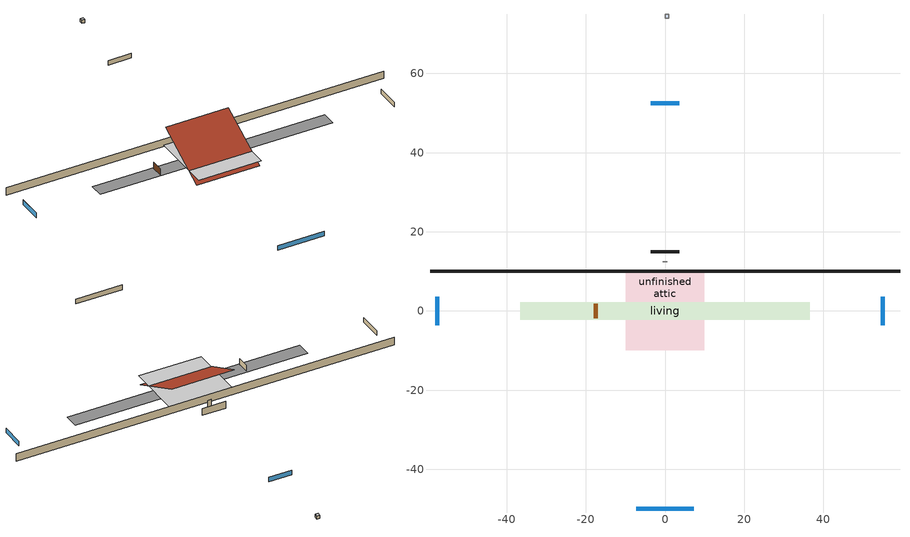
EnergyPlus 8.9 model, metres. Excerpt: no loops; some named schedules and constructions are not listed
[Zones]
living
 floor foundation (SlabConstruction): -36.58,-2.22 -36.58,2.22 36.58,2.22 36.58,-2.22 z0
 wall outside (WallConstruction): 59.36,10 -59.36,10 z0:2.44
 wall outside (RimJoistConstruction): 3.66,15 -3.66,15 z0:2.29
 wall outside (AdiabaticWallConstruction 1): -17.5,1.83 -17.5,-1.83 z0:2.03
 wall outside (AdiabaticWallConstruction): -7.32,-50 7.32,-50 / 3.66,52.5 -3.66,52.5 / 55,-3.66 55,3.66 / -57.5,3.66 -57.5,-3.66 z0:1.53
 wall to unfinished attic (WallConstruction 1 Reversed): -0.61,12.5 0.61,12.5 z0:2.44
 window (WindowConstruction): -7.32,-50 7.32,-50 z0:1.52
 window (WindowConstruction 1): 3.66,52.5 -3.66,52.5 z0:1.52
 window (WindowConstruction 2): 55,-3.66 55,3.66 z0:1.52
 window (WindowConstruction 3): -57.5,3.66 -57.5,-3.66 z0:1.52
 door (Door): -17.5,1.83 -17.5,-1.83 z0:2.03
res ds_1 ret air zone
 floor adiabatic (AdiabaticConst): 0,74 0,75 1,75 1,74 z0
 wall adiabatic (AdiabaticConst): 0,75 0,74 1,74 1,75 0,75 z0:1
 ceiling adiabatic (AdiabaticConst): 1,74 1,75 0,75 0,74 z1
unfinished attic
 floor to living (FloorConstruction): -9.88,-9.88 -9.88,9.88 9.88,9.88 9.88,-9.88 z0.5
 roof outside (RoofConstruction): 9.88,-8.83,-1.73 9.88,8.83,7.1 -9.88,8.83,7.1 -9.88,-8.83,-1.73
[Schedule:Day:Interval]
residential range electric allday10; residential range electric allday11: No, 02:00, 0.0461562, 04:00, 0.026375, 05:00, 0.0461562, 06:00, 0.0725311, 07:00, 0.164844, 08:00, 0.276937, 09:00, 0.303312, 10:00, 0.3165, 11:00, 0.276937, 12:00, 0.329687, 13:00, 0.375843, 14:00, 0.303312, 15:00, 0.375843, 16:00, 0.290125, 17:00, 0.606624, 18:00, 0.989061, 19:00, 0.771468, 20:00, 0.395624, 21:00, 0.230781, 22:00, 0.164844, 23:00, 0.1055, 24:00, 0.0725311
residential range electric allday12: No, 02:00, 0.0466667, 04:00, 0.0266667, 05:00, 0.0466667, 06:00, 0.0733333, 07:00, 0.166667, 08:00, 0.28, 09:00, 0.306667, 10:00, 0.32, 11:00, 0.28, 12:00, 0.333333, 13:00, 0.38, 14:00, 0.306667, 15:00, 0.38, 16:00, 0.293333, 17:00, 0.613333, 18:00, 1, 19:00, 0.78, 20:00, 0.4, 21:00, 0.233333, 22:00, 0.166667, 23:00, 0.106667, 24:00, 0.0733333
residential range electric allday8: No, 02:00, 0.0381161, 04:00, 0.0217806, 05:00, 0.0381161, 06:00, 0.0598967, 07:00, 0.136129, 08:00, 0.228696, 09:00, 0.250477, 10:00, 0.261367, 11:00, 0.228696, 12:00, 0.272258, 13:00, 0.310374, 14:00, 0.250477, 15:00, 0.310374, 16:00, 0.239587, 17:00, 0.500954, 18:00, 0.816773, 19:00, 0.637083, 20:00, 0.326709, 21:00, 0.19058, 22:00, 0.136129, 23:00, 0.0871225, 24:00, 0.0598967
residential range electric allday9: No, 02:00, 0.0378608, 04:00, 0.0216348, 05:00, 0.0378608, 06:00, 0.0594956, 07:00, 0.135217, 08:00, 0.227165, 09:00, 0.2488, 10:00, 0.259617, 11:00, 0.227165, 12:00, 0.270435, 13:00, 0.308295, 14:00, 0.2488, 15:00, 0.308295, 16:00, 0.237982, 17:00, 0.4976, 18:00, 0.811304, 19:00, 0.632817, 20:00, 0.324521, 21:00, 0.189304, 22:00, 0.135217, 23:00, 0.086539, 24:00, 0.0594956
residential refrigerator allday1; residential refrigerator allday12: No, 01:00, 0.610949, 02:00, 0.595675, 03:00, 0.580401, 04:00, 0.565128, 06:00, 0.549854, 07:00, 0.580401, 08:00, 0.610949, 10:00, 0.626223, 12:00, 0.610949, 15:00, 0.641496, 16:00, 0.626223, 17:00, 0.672044, 18:00, 0.733139, 19:00, 0.763686, 20:00, 0.733139, 21:00, 0.717865, 22:00, 0.702591, 23:00, 0.672044, 24:00, 0.626223
residential refrigerator allday10: No, 01:00, 0.679562, 02:00, 0.662573, 03:00, 0.645584, 04:00, 0.628595, 06:00, 0.611606, 07:00, 0.645584, 08:00, 0.679562, 10:00, 0.696551, 12:00, 0.679562, 15:00, 0.71354, 16:00, 0.696551, 17:00, 0.747518, 18:00, 0.815474, 19:00, 0.849453, 20:00, 0.815474, 21:00, 0.798485, 22:00, 0.781496, 23:00, 0.747518, 24:00, 0.696551
residential refrigerator allday11: No, 01:00, 0.675182, 02:00, 0.658303, 03:00, 0.641423, 04:00, 0.624544, 06:00, 0.607664, 07:00, 0.641423, 08:00, 0.675182, 10:00, 0.692062, 12:00, 0.675182, 15:00, 0.708942, 16:00, 0.692062, 17:00, 0.742701, 18:00, 0.810219, 19:00, 0.843978, 20:00, 0.810219, 21:00, 0.793339, 22:00, 0.77646, 23:00, 0.742701, 24:00, 0.692062
residential refrigerator allday2: No, 01:00, 0.609489, 02:00, 0.594252, 03:00, 0.579015, 04:00, 0.563777, 06:00, 0.54854, 07:00, 0.579015, 08:00, 0.609489, 10:00, 0.624726, 12:00, 0.609489, 15:00, 0.639964, 16:00, 0.624726, 17:00, 0.670438, 18:00, 0.731387, 19:00, 0.761861, 20:00, 0.731387, 21:00, 0.71615, 22:00, 0.700912, 23:00, 0.670438, 24:00, 0.624726
residential refrigerator allday3; residential refrigerator allday4; residential refrigerator allday5: No, 01:00, 0.791241, 02:00, 0.77146, 03:00, 0.751679, 04:00, 0.731898, 06:00, 0.712117, 07:00, 0.751679, 08:00, 0.791241, 10:00, 0.811022, 12:00, 0.791241, 15:00, 0.830803, 16:00, 0.811022, 17:00, 0.870365, 18:00, 0.949489, 19:00, 0.989051, 20:00, 0.949489, 21:00, 0.929708, 22:00, 0.909927, 23:00, 0.870365, 24:00, 0.811022
residential refrigerator allday6; residential refrigerator allday7; residential refrigerator allday8; residential refrigerator allday9: No, 01:00, 0.8, 02:00, 0.78, 03:00, 0.76, 04:00, 0.74, 06:00, 0.72, 07:00, 0.76, 08:00, 0.8, 10:00, 0.82, 12:00, 0.8, 15:00, 0.84, 16:00, 0.82, 17:00, 0.88, 18:00, 0.96, 19:00, 1, 20:00, 0.96, 21:00, 0.94, 22:00, 0.92, 23:00, 0.88, 24:00, 0.82
Schedule Day 1; Schedule Day 2; Schedule Day 3; Schedule Day 4; Schedule Day 8; Schedule Day 9; Window shading schedule allday1; Window shading schedule allday1 1; Window shading schedule allday1 2; Window shading schedule allday1 3; Window shading schedule allday11; Window shading schedule allday11 1; Window shading schedule allday11 2; Window shading schedule allday11 3; Window shading schedule allday12; Window shading schedule allday12 1; Window shading schedule allday12 2; Window shading schedule allday12 3; Window shading schedule allday2; Window shading schedule allday2 1; Window shading schedule allday2 2; Window shading schedule allday2 3; Window shading schedule allday3; Window shading schedule allday3 1; Window shading schedule allday3 2; Window shading schedule allday3 3; Window shading schedule allday4; Window shading schedule allday4 1; Window shading schedule allday4 2; Window shading schedule allday4 3: No, 24:00, 0
Window shading schedule allday10; Window shading schedule allday10 1; Window shading schedule allday10 2; Window shading schedule allday10 3; Window shading schedule allday5; Window shading schedule allday5 1; Window shading schedule allday5 2; Window shading schedule allday5 3; Window shading schedule allday6; Window shading schedule allday6 1; Window shading schedule allday6 2; Window shading schedule allday6 3; Window shading schedule allday7; Window shading schedule allday7 1; Window shading schedule allday7 2; Window shading schedule allday7 3; Window shading schedule allday8; Window shading schedule allday8 1; Window shading schedule allday8 2; Window shading schedule allday8 3; Window shading schedule allday9; Window shading schedule allday9 1; Window shading schedule allday9 2; Window shading schedule allday9 3: No, 24:00, 1
[Schedule:Week:Daily]
res mv_1 range exhaust schedule Week Rule - Jan1-Jan6: Schedule Day 18, res mv_1 range exhaust schedule allday1, res mv_1 range exhaust schedule allday1, res mv_1 range exhaust schedule allday1, res mv_1 range exhaust schedule allday1, res mv_1 range exhaust schedule allday1, res mv_1 range exhaust schedule allday1, Schedule Day 18, Schedule Day 18, Schedule Day 18, Schedule Day 18, Schedule Day 18
res mv_1 range exhaust schedule Week Rule - Jan7-Jan27: res mv_1 range exhaust schedule allday1, res mv_1 range exhaust schedule allday1, res mv_1 range exhaust schedule allday1, res mv_1 range exhaust schedule allday1, res mv_1 range exhaust schedule allday1, res mv_1 range exhaust schedule allday1, res mv_1 range exhaust schedule allday1, Schedule Day 18, Schedule Day 18, Schedule Day 18, Schedule Day 18, Schedule Day 18
res mv_1 range exhaust schedule Week Rule - Jan28-Feb3: res mv_1 range exhaust schedule allday1, res mv_1 range exhaust schedule allday1, res mv_1 range exhaust schedule allday1, res mv_1 range exhaust schedule allday1, res mv_1 range exhaust schedule allday2, res mv_1 range exhaust schedule allday2, res mv_1 range exhaust schedule allday2, Schedule Day 18, Schedule Day 18, Schedule Day 18, Schedule Day 18, Schedule Day 18
res mv_1 range exhaust schedule Week Rule - Feb4-Feb24: res mv_1 range exhaust schedule allday2, res mv_1 range exhaust schedule allday2, res mv_1 range exhaust schedule allday2, res mv_1 range exhaust schedule allday2, res mv_1 range exhaust schedule allday2, res mv_1 range exhaust schedule allday2, res mv_1 range exhaust schedule allday2, Schedule Day 18, Schedule Day 18, Schedule Day 18, Schedule Day 18, Schedule Day 18
res mv_1 range exhaust schedule Week Rule - Feb25-Mar3: res mv_1 range exhaust schedule allday2, res mv_1 range exhaust schedule allday2, res mv_1 range exhaust schedule allday2, res mv_1 range exhaust schedule allday2, res mv_1 range exhaust schedule allday3, res mv_1 range exhaust schedule allday3, res mv_1 range exhaust schedule allday3, Schedule Day 18, Schedule Day 18, Schedule Day 18, Schedule Day 18, Schedule Day 18
res mv_1 range exhaust schedule Week Rule - Mar4-Mar31: res mv_1 range exhaust schedule allday3, res mv_1 range exhaust schedule allday3, res mv_1 range exhaust schedule allday3, res mv_1 range exhaust schedule allday3, res mv_1 range exhaust schedule allday3, res mv_1 range exhaust schedule allday3, res mv_1 range exhaust schedule allday3, Schedule Day 18, Schedule Day 18, Schedule Day 18, Schedule Day 18, Schedule Day 18
res mv_1 range exhaust schedule Week Rule - Apr1-Apr28: res mv_1 range exhaust schedule allday4, res mv_1 range exhaust schedule allday4, res mv_1 range exhaust schedule allday4, res mv_1 range exhaust schedule allday4, res mv_1 range exhaust schedule allday4, res mv_1 range exhaust schedule allday4, res mv_1 range exhaust schedule allday4, Schedule Day 18, Schedule Day 18, Schedule Day 18, Schedule Day 18, Schedule Day 18
res mv_1 range exhaust schedule Week Rule - Apr29-May5: res mv_1 range exhaust schedule allday4, res mv_1 range exhaust schedule allday4, res mv_1 range exhaust schedule allday5, res mv_1 range exhaust schedule allday5, res mv_1 range exhaust schedule allday5, res mv_1 range exhaust schedule allday5, res mv_1 range exhaust schedule allday5, Schedule Day 18, Schedule Day 18, Schedule Day 18, Schedule Day 18, Schedule Day 18
res mv_1 range exhaust schedule Week Rule - May6-May26: res mv_1 range exhaust schedule allday5, res mv_1 range exhaust schedule allday5, res mv_1 range exhaust schedule allday5, res mv_1 range exhaust schedule allday5, res mv_1 range exhaust schedule allday5, res mv_1 range exhaust schedule allday5, res mv_1 range exhaust schedule allday5, Schedule Day 18, Schedule Day 18, Schedule Day 18, Schedule Day 18, Schedule Day 18
res mv_1 range exhaust schedule Week Rule - May27-Jun2: res mv_1 range exhaust schedule allday5, res mv_1 range exhaust schedule allday5, res mv_1 range exhaust schedule allday5, res mv_1 range exhaust schedule allday5, res mv_1 range exhaust schedule allday5, res mv_1 range exhaust schedule allday6, res mv_1 range exhaust schedule allday6, Schedule Day 18, Schedule Day 18, Schedule Day 18, Schedule Day 18, Schedule Day 18
res mv_1 range exhaust schedule Week Rule - Jun3-Jun30: res mv_1 range exhaust schedule allday6, res mv_1 range exhaust schedule allday6, res mv_1 range exhaust schedule allday6, res mv_1 range exhaust schedule allday6, res mv_1 range exhaust schedule allday6, res mv_1 range exhaust schedule allday6, res mv_1 range exhaust schedule allday6, Schedule Day 18, Schedule Day 18, Schedule Day 18, Schedule Day 18, Schedule Day 18
res mv_1 range exhaust schedule Week Rule - Jul1-Jul28: res mv_1 range exhaust schedule allday7, res mv_1 range exhaust schedule allday7, res mv_1 range exhaust schedule allday7, res mv_1 range exhaust schedule allday7, res mv_1 range exhaust schedule allday7, res mv_1 range exhaust schedule allday7, res mv_1 range exhaust schedule allday7, Schedule Day 18, Schedule Day 18, Schedule Day 18, Schedule Day 18, Schedule Day 18
res mv_1 range exhaust schedule Week Rule - Jul29-Aug4: res mv_1 range exhaust schedule allday7, res mv_1 range exhaust schedule allday7, res mv_1 range exhaust schedule allday7, res mv_1 range exhaust schedule allday8, res mv_1 range exhaust schedule allday8, res mv_1 range exhaust schedule allday8, res mv_1 range exhaust schedule allday8, Schedule Day 18, Schedule Day 18, Schedule Day 18, Schedule Day 18, Schedule Day 18
res mv_1 range exhaust schedule Week Rule - Aug5-Aug25: res mv_1 range exhaust schedule allday8, res mv_1 range exhaust schedule allday8, res mv_1 range exhaust schedule allday8, res mv_1 range exhaust schedule allday8, res mv_1 range exhaust schedule allday8, res mv_1 range exhaust schedule allday8, res mv_1 range exhaust schedule allday8, Schedule Day 18, Schedule Day 18, Schedule Day 18, Schedule Day 18, Schedule Day 18
res mv_1 range exhaust schedule Week Rule - Aug26-Sep1: res mv_1 range exhaust schedule allday8, res mv_1 range exhaust schedule allday8, res mv_1 range exhaust schedule allday8, res mv_1 range exhaust schedule allday8, res mv_1 range exhaust schedule allday8, res mv_1 range exhaust schedule allday8, res mv_1 range exhaust schedule allday9, Schedule Day 18, Schedule Day 18, Schedule Day 18, Schedule Day 18, Schedule Day 18
res mv_1 range exhaust schedule Week Rule - Sep2-Sep29: res mv_1 range exhaust schedule allday9, res mv_1 range exhaust schedule allday9, res mv_1 range exhaust schedule allday9, res mv_1 range exhaust schedule allday9, res mv_1 range exhaust schedule allday9, res mv_1 range exhaust schedule allday9, res mv_1 range exhaust schedule allday9, Schedule Day 18, Schedule Day 18, Schedule Day 18, Schedule Day 18, Schedule Day 18
res mv_1 range exhaust schedule Week Rule - Sep30-Oct6: res mv_1 range exhaust schedule allday9, res mv_1 range exhaust schedule allday10, res mv_1 range exhaust schedule allday10, res mv_1 range exhaust schedule allday10, res mv_1 range exhaust schedule allday10, res mv_1 range exhaust schedule allday10, res mv_1 range exhaust schedule allday10, Schedule Day 18, Schedule Day 18, Schedule Day 18, Schedule Day 18, Schedule Day 18
res mv_1 range exhaust schedule Week Rule - Oct7-Oct27: res mv_1 range exhaust schedule allday10, res mv_1 range exhaust schedule allday10, res mv_1 range exhaust schedule allday10, res mv_1 range exhaust schedule allday10, res mv_1 range exhaust schedule allday10, res mv_1 range exhaust schedule allday10, res mv_1 range exhaust schedule allday10, Schedule Day 18, Schedule Day 18, Schedule Day 18, Schedule Day 18, Schedule Day 18
res mv_1 range exhaust schedule Week Rule - Oct28-Nov3: res mv_1 range exhaust schedule allday10, res mv_1 range exhaust schedule allday10, res mv_1 range exhaust schedule allday10, res mv_1 range exhaust schedule allday10, res mv_1 range exhaust schedule allday11, res mv_1 range exhaust schedule allday11, res mv_1 range exhaust schedule allday11, Schedule Day 18, Schedule Day 18, Schedule Day 18, Schedule Day 18, Schedule Day 18
res mv_1 range exhaust schedule Week Rule - Nov4-Nov24: res mv_1 range exhaust schedule allday11, res mv_1 range exhaust schedule allday11, res mv_1 range exhaust schedule allday11, res mv_1 range exhaust schedule allday11, res mv_1 range exhaust schedule allday11, res mv_1 range exhaust schedule allday11, res mv_1 range exhaust schedule allday11, Schedule Day 18, Schedule Day 18, Schedule Day 18, Schedule Day 18, Schedule Day 18
res mv_1 range exhaust schedule Week Rule - Nov25-Dec1: res mv_1 range exhaust schedule allday11, res mv_1 range exhaust schedule allday11, res mv_1 range exhaust schedule allday11, res mv_1 range exhaust schedule allday11, res mv_1 range exhaust schedule allday11, res mv_1 range exhaust schedule allday11, res mv_1 range exhaust schedule allday12, Schedule Day 18, Schedule Day 18, Schedule Day 18, Schedule Day 18, Schedule Day 18
res mv_1 range exhaust schedule Week Rule - Dec2-Dec31: res mv_1 range exhaust schedule allday12, res mv_1 range exhaust schedule allday12, res mv_1 range exhaust schedule allday12, res mv_1 range exhaust schedule allday12, res mv_1 range exhaust schedule allday12, res mv_1 range exhaust schedule allday12, res mv_1 range exhaust schedule allday12, Schedule Day 18, Schedule Day 18, Schedule Day 18, Schedule Day 18, Schedule Day 18
residential range electric Week Rule - Aug26-Sep1: residential range electric allday8, residential range electric allday8, residential range electric allday8, residential range electric allday8, residential range electric allday8, residential range electric allday8, residential range electric allday9, Schedule Day 9, Schedule Day 9, Schedule Day 9, Schedule Day 9, Schedule Day 9
residential range electric Week Rule - Sep2-Sep29: residential range electric allday9, residential range electric allday9, residential range electric allday9, residential range electric allday9, residential range electric allday9, residential range electric allday9, residential range electric allday9, Schedule Day 9, Schedule Day 9, Schedule Day 9, Schedule Day 9, Schedule Day 9
residential range electric Week Rule - Sep30-Oct6: residential range electric allday9, residential range electric allday10, residential range electric allday10, residential range electric allday10, residential range electric allday10, residential range electric allday10, residential range electric allday10, Schedule Day 9, Schedule Day 9, Schedule Day 9, Schedule Day 9, Schedule Day 9
residential range electric Week Rule - Oct7-Oct27: residential range electric allday10, residential range electric allday10, residential range electric allday10, residential range electric allday10, residential range electric allday10, residential range electric allday10, residential range electric allday10, Schedule Day 9, Schedule Day 9, Schedule Day 9, Schedule Day 9, Schedule Day 9
residential range electric Week Rule - Oct28-Nov3: residential range electric allday10, residential range electric allday10, residential range electric allday10, residential range electric allday10, residential range electric allday11, residential range electric allday11, residential range electric allday11, Schedule Day 9, Schedule Day 9, Schedule Day 9, Schedule Day 9, Schedule Day 9
residential range electric Week Rule - Nov4-Nov24: residential range electric allday11, residential range electric allday11, residential range electric allday11, residential range electric allday11, residential range electric allday11, residential range electric allday11, residential range electric allday11, Schedule Day 9, Schedule Day 9, Schedule Day 9, Schedule Day 9, Schedule Day 9
residential range electric Week Rule - Nov25-Dec1: residential range electric allday11, residential range electric allday11, residential range electric allday11, residential range electric allday11, residential range electric allday11, residential range electric allday11, residential range electric allday12, Schedule Day 9, Schedule Day 9, Schedule Day 9, Schedule Day 9, Schedule Day 9
residential range electric Week Rule - Dec2-Dec31: residential range electric allday12, residential range electric allday12, residential range electric allday12, residential range electric allday12, residential range electric allday12, residential range electric allday12, residential range electric allday12, Schedule Day 9, Schedule Day 9, Schedule Day 9, Schedule Day 9, Schedule Day 9
residential refrigerator Week Rule - Jan1-Jan6: Schedule Day 8, residential refrigerator allday1, residential refrigerator allday1, residential refrigerator allday1, residential refrigerator allday1, residential refrigerator allday1, residential refrigerator allday1, Schedule Day 8, Schedule Day 8, Schedule Day 8, Schedule Day 8, Schedule Day 8
residential refrigerator Week Rule - Jan7-Jan27: residential refrigerator allday1, residential refrigerator allday1, residential refrigerator allday1, residential refrigerator allday1, residential refrigerator allday1, residential refrigerator allday1, residential refrigerator allday1, Schedule Day 8, Schedule Day 8, Schedule Day 8, Schedule Day 8, Schedule Day 8
residential refrigerator Week Rule - Jan28-Feb3: residential refrigerator allday1, residential refrigerator allday1, residential refrigerator allday1, residential refrigerator allday1, residential refrigerator allday2, residential refrigerator allday2, residential refrigerator allday2, Schedule Day 8, Schedule Day 8, Schedule Day 8, Schedule Day 8, Schedule Day 8
residential refrigerator Week Rule - Feb4-Feb24: residential refrigerator allday2, residential refrigerator allday2, residential refrigerator allday2, residential refrigerator allday2, residential refrigerator allday2, residential refrigerator allday2, residential refrigerator allday2, Schedule Day 8, Schedule Day 8, Schedule Day 8, Schedule Day 8, Schedule Day 8
residential refrigerator Week Rule - Feb25-Mar3: residential refrigerator allday2, residential refrigerator allday2, residential refrigerator allday2, residential refrigerator allday2, residential refrigerator allday3, residential refrigerator allday3, residential refrigerator allday3, Schedule Day 8, Schedule Day 8, Schedule Day 8, Schedule Day 8, Schedule Day 8
residential refrigerator Week Rule - Mar4-Mar31: residential refrigerator allday3, residential refrigerator allday3, residential refrigerator allday3, residential refrigerator allday3, residential refrigerator allday3, residential refrigerator allday3, residential refrigerator allday3, Schedule Day 8, Schedule Day 8, Schedule Day 8, Schedule Day 8, Schedule Day 8
residential refrigerator Week Rule - Apr1-Apr28: residential refrigerator allday4, residential refrigerator allday4, residential refrigerator allday4, residential refrigerator allday4, residential refrigerator allday4, residential refrigerator allday4, residential refrigerator allday4, Schedule Day 8, Schedule Day 8, Schedule Day 8, Schedule Day 8, Schedule Day 8
residential refrigerator Week Rule - Apr29-May5: residential refrigerator allday4, residential refrigerator allday4, residential refrigerator allday5, residential refrigerator allday5, residential refrigerator allday5, residential refrigerator allday5, residential refrigerator allday5, Schedule Day 8, Schedule Day 8, Schedule Day 8, Schedule Day 8, Schedule Day 8
residential refrigerator Week Rule - May6-May26: residential refrigerator allday5, residential refrigerator allday5, residential refrigerator allday5, residential refrigerator allday5, residential refrigerator allday5, residential refrigerator allday5, residential refrigerator allday5, Schedule Day 8, Schedule Day 8, Schedule Day 8, Schedule Day 8, Schedule Day 8
residential refrigerator Week Rule - May27-Jun2: residential refrigerator allday5, residential refrigerator allday5, residential refrigerator allday5, residential refrigerator allday5, residential refrigerator allday5, residential refrigerator allday6, residential refrigerator allday6, Schedule Day 8, Schedule Day 8, Schedule Day 8, Schedule Day 8, Schedule Day 8
residential refrigerator Week Rule - Jun3-Jun30: residential refrigerator allday6, residential refrigerator allday6, residential refrigerator allday6, residential refrigerator allday6, residential refrigerator allday6, residential refrigerator allday6, residential refrigerator allday6, Schedule Day 8, Schedule Day 8, Schedule Day 8, Schedule Day 8, Schedule Day 8
residential refrigerator Week Rule - Jul1-Jul28: residential refrigerator allday7, residential refrigerator allday7, residential refrigerator allday7, residential refrigerator allday7, residential refrigerator allday7, residential refrigerator allday7, residential refrigerator allday7, Schedule Day 8, Schedule Day 8, Schedule Day 8, Schedule Day 8, Schedule Day 8
residential refrigerator Week Rule - Jul29-Aug4: residential refrigerator allday7, residential refrigerator allday7, residential refrigerator allday7, residential refrigerator allday8, residential refrigerator allday8, residential refrigerator allday8, residential refrigerator allday8, Schedule Day 8, Schedule Day 8, Schedule Day 8, Schedule Day 8, Schedule Day 8
residential refrigerator Week Rule - Aug5-Aug25: residential refrigerator allday8, residential refrigerator allday8, residential refrigerator allday8, residential refrigerator allday8, residential refrigerator allday8, residential refrigerator allday8, residential refrigerator allday8, Schedule Day 8, Schedule Day 8, Schedule Day 8, Schedule Day 8, Schedule Day 8
residential refrigerator Week Rule - Aug26-Sep1: residential refrigerator allday8, residential refrigerator allday8, residential refrigerator allday8, residential refrigerator allday8, residential refrigerator allday8, residential refrigerator allday8, residential refrigerator allday9, Schedule Day 8, Schedule Day 8, Schedule Day 8, Schedule Day 8, Schedule Day 8
residential refrigerator Week Rule - Sep2-Sep29: residential refrigerator allday9, residential refrigerator allday9, residential refrigerator allday9, residential refrigerator allday9, residential refrigerator allday9, residential refrigerator allday9, residential refrigerator allday9, Schedule Day 8, Schedule Day 8, Schedule Day 8, Schedule Day 8, Schedule Day 8
residential refrigerator Week Rule - Sep30-Oct6: residential refrigerator allday9, residential refrigerator allday10, residential refrigerator allday10, residential refrigerator allday10, residential refrigerator allday10, residential refrigerator allday10, residential refrigerator allday10, Schedule Day 8, Schedule Day 8, Schedule Day 8, Schedule Day 8, Schedule Day 8
residential refrigerator Week Rule - Oct7-Oct27: residential refrigerator allday10, residential refrigerator allday10, residential refrigerator allday10, residential refrigerator allday10, residential refrigerator allday10, residential refrigerator allday10, residential refrigerator allday10, Schedule Day 8, Schedule Day 8, Schedule Day 8, Schedule Day 8, Schedule Day 8
residential refrigerator Week Rule - Oct28-Nov3: residential refrigerator allday10, residential refrigerator allday10, residential refrigerator allday10, residential refrigerator allday10, residential refrigerator allday11, residential refrigerator allday11, residential refrigerator allday11, Schedule Day 8, Schedule Day 8, Schedule Day 8, Schedule Day 8, Schedule Day 8
residential refrigerator Week Rule - Nov4-Nov24: residential refrigerator allday11, residential refrigerator allday11, residential refrigerator allday11, residential refrigerator allday11, residential refrigerator allday11, residential refrigerator allday11, residential refrigerator allday11, Schedule Day 8, Schedule Day 8, Schedule Day 8, Schedule Day 8, Schedule Day 8
residential refrigerator Week Rule - Nov25-Dec1: residential refrigerator allday11, residential refrigerator allday11, residential refrigerator allday11, residential refrigerator allday11, residential refrigerator allday11, residential refrigerator allday11, residential refrigerator allday12, Schedule Day 8, Schedule Day 8, Schedule Day 8, Schedule Day 8, Schedule Day 8
residential refrigerator Week Rule - Dec2-Dec31: residential refrigerator allday12, residential refrigerator allday12, residential refrigerator allday12, residential refrigerator allday12, residential refrigerator allday12, residential refrigerator allday12, residential refrigerator allday12, Schedule Day 8, Schedule Day 8, Schedule Day 8, Schedule Day 8, Schedule Day 8
Window shading schedule Week Rule - Jan1-Jan6: Schedule Day 1, Window shading schedule allday1, Window shading schedule allday1, Window shading schedule allday1, Window shading schedule allday1, Window shading schedule allday1, Window shading schedule allday1, Schedule Day 1, Schedule Day 1, Schedule Day 1, Schedule Day 1, Schedule Day 1
Window shading schedule Week Rule - Jan7-Jan27: Window shading schedule allday1, Window shading schedule allday1, Window shading schedule allday1, Window shading schedule allday1, Window shading schedule allday1, Window shading schedule allday1, Window shading schedule allday1, Schedule Day 1, Schedule Day 1, Schedule Day 1, Schedule Day 1, Schedule Day 1
Window shading schedule Week Rule - Jan28-Feb3: Window shading schedule allday1, Window shading schedule allday1, Window shading schedule allday1, Window shading schedule allday1, Window shading schedule allday2, Window shading schedule allday2, Window shading schedule allday2, Schedule Day 1, Schedule Day 1, Schedule Day 1, Schedule Day 1, Schedule Day 1
Window shading schedule Week Rule - Feb4-Feb24: Window shading schedule allday2, Window shading schedule allday2, Window shading schedule allday2, Window shading schedule allday2, Window shading schedule allday2, Window shading schedule allday2, Window shading schedule allday2, Schedule Day 1, Schedule Day 1, Schedule Day 1, Schedule Day 1, Schedule Day 1
Window shading schedule Week Rule - Feb25-Mar3: Window shading schedule allday2, Window shading schedule allday2, Window shading schedule allday2, Window shading schedule allday2, Window shading schedule allday3, Window shading schedule allday3, Window shading schedule allday3, Schedule Day 1, Schedule Day 1, Schedule Day 1, Schedule Day 1, Schedule Day 1
Window shading schedule Week Rule - Mar4-Mar31: Window shading schedule allday3, Window shading schedule allday3, Window shading schedule allday3, Window shading schedule allday3, Window shading schedule allday3, Window shading schedule allday3, Window shading schedule allday3, Schedule Day 1, Schedule Day 1, Schedule Day 1, Schedule Day 1, Schedule Day 1
Window shading schedule Week Rule - Apr1-Apr28: Window shading schedule allday4, Window shading schedule allday4, Window shading schedule allday4, Window shading schedule allday4, Window shading schedule allday4, Window shading schedule allday4, Window shading schedule allday4, Schedule Day 1, Schedule Day 1, Schedule Day 1, Schedule Day 1, Schedule Day 1
Window shading schedule Week Rule - Apr29-May5: Window shading schedule allday4, Window shading schedule allday4, Window shading schedule allday5, Window shading schedule allday5, Window shading schedule allday5, Window shading schedule allday5, Window shading schedule allday5, Schedule Day 1, Schedule Day 1, Schedule Day 1, Schedule Day 1, Schedule Day 1
Window shading schedule Week Rule - May6-May26: Window shading schedule allday5, Window shading schedule allday5, Window shading schedule allday5, Window shading schedule allday5, Window shading schedule allday5, Window shading schedule allday5, Window shading schedule allday5, Schedule Day 1, Schedule Day 1, Schedule Day 1, Schedule Day 1, Schedule Day 1
Window shading schedule Week Rule - May27-Jun2: Window shading schedule allday5, Window shading schedule allday5, Window shading schedule allday5, Window shading schedule allday5, Window shading schedule allday5, Window shading schedule allday6, Window shading schedule allday6, Schedule Day 1, Schedule Day 1, Schedule Day 1, Schedule Day 1, Schedule Day 1
Window shading schedule Week Rule - Jun3-Jun30: Window shading schedule allday6, Window shading schedule allday6, Window shading schedule allday6, Window shading schedule allday6, Window shading schedule allday6, Window shading schedule allday6, Window shading schedule allday6, Schedule Day 1, Schedule Day 1, Schedule Day 1, Schedule Day 1, Schedule Day 1
Window shading schedule Week Rule - Jul1-Jul28: Window shading schedule allday7, Window shading schedule allday7, Window shading schedule allday7, Window shading schedule allday7, Window shading schedule allday7, Window shading schedule allday7, Window shading schedule allday7, Schedule Day 1, Schedule Day 1, Schedule Day 1, Schedule Day 1, Schedule Day 1
Window shading schedule Week Rule - Jul29-Aug4: Window shading schedule allday7, Window shading schedule allday7, Window shading schedule allday7, Window shading schedule allday8, Window shading schedule allday8, Window shading schedule allday8, Window shading schedule allday8, Schedule Day 1, Schedule Day 1, Schedule Day 1, Schedule Day 1, Schedule Day 1
Window shading schedule Week Rule - Aug5-Aug25: Window shading schedule allday8, Window shading schedule allday8, Window shading schedule allday8, Window shading schedule allday8, Window shading schedule allday8, Window shading schedule allday8, Window shading schedule allday8, Schedule Day 1, Schedule Day 1, Schedule Day 1, Schedule Day 1, Schedule Day 1
Window shading schedule Week Rule - Aug26-Sep1: Window shading schedule allday8, Window shading schedule allday8, Window shading schedule allday8, Window shading schedule allday8, Window shading schedule allday8, Window shading schedule allday8, Window shading schedule allday9, Schedule Day 1, Schedule Day 1, Schedule Day 1, Schedule Day 1, Schedule Day 1
Window shading schedule Week Rule - Sep2-Sep29: Window shading schedule allday9, Window shading schedule allday9, Window shading schedule allday9, Window shading schedule allday9, Window shading schedule allday9, Window shading schedule allday9, Window shading schedule allday9, Schedule Day 1, Schedule Day 1, Schedule Day 1, Schedule Day 1, Schedule Day 1
Window shading schedule Week Rule - Sep30-Oct6: Window shading schedule allday9, Window shading schedule allday10, Window shading schedule allday10, Window shading schedule allday10, Window shading schedule allday10, Window shading schedule allday10, Window shading schedule allday10, Schedule Day 1, Schedule Day 1, Schedule Day 1, Schedule Day 1, Schedule Day 1
Window shading schedule Week Rule - Oct7-Oct27: Window shading schedule allday10, Window shading schedule allday10, Window shading schedule allday10, Window shading schedule allday10, Window shading schedule allday10, Window shading schedule allday10, Window shading schedule allday10, Schedule Day 1, Schedule Day 1, Schedule Day 1, Schedule Day 1, Schedule Day 1
Window shading schedule Week Rule - Oct28-Nov3: Window shading schedule allday10, Window shading schedule allday10, Window shading schedule allday10, Window shading schedule allday10, Window shading schedule allday11, Window shading schedule allday11, Window shading schedule allday11, Schedule Day 1, Schedule Day 1, Schedule Day 1, Schedule Day 1, Schedule Day 1
Window shading schedule Week Rule - Nov4-Nov24: Window shading schedule allday11, Window shading schedule allday11, Window shading schedule allday11, Window shading schedule allday11, Window shading schedule allday11, Window shading schedule allday11, Window shading schedule allday11, Schedule Day 1, Schedule Day 1, Schedule Day 1, Schedule Day 1, Schedule Day 1
Window shading schedule Week Rule - Nov25-Dec1: Window shading schedule allday11, Window shading schedule allday11, Window shading schedule allday11, Window shading schedule allday11, Window shading schedule allday11, Window shading schedule allday11, Window shading schedule allday12, Schedule Day 1, Schedule Day 1, Schedule Day 1, Schedule Day 1, Schedule Day 1
Window shading schedule Week Rule - Dec2-Dec31: Window shading schedule allday12, Window shading schedule allday12, Window shading schedule allday12, Window shading schedule allday12, Window shading schedule allday12, Window shading schedule allday12, Window shading schedule allday12, Schedule Day 1, Schedule Day 1, Schedule Day 1, Schedule Day 1, Schedule Day 1
Window shading schedule 1 Week Rule - Jan1-Jan6: Schedule Day 2, Window shading schedule allday1 1, Window shading schedule allday1 1, Window shading schedule allday1 1, Window shading schedule allday1 1, Window shading schedule allday1 1, Window shading schedule allday1 1, Schedule Day 2, Schedule Day 2, Schedule Day 2, Schedule Day 2, Schedule Day 2
Window shading schedule 1 Week Rule - Jan7-Jan27: Window shading schedule allday1 1, Window shading schedule allday1 1, Window shading schedule allday1 1, Window shading schedule allday1 1, Window shading schedule allday1 1, Window shading schedule allday1 1, Window shading schedule allday1 1, Schedule Day 2, Schedule Day 2, Schedule Day 2, Schedule Day 2, Schedule Day 2
Window shading schedule 1 Week Rule - Jan28-Feb3: Window shading schedule allday1 1, Window shading schedule allday1 1, Window shading schedule allday1 1, Window shading schedule allday1 1, Window shading schedule allday2 1, Window shading schedule allday2 1, Window shading schedule allday2 1, Schedule Day 2, Schedule Day 2, Schedule Day 2, Schedule Day 2, Schedule Day 2
Window shading schedule 1 Week Rule - Feb4-Feb24: Window shading schedule allday2 1, Window shading schedule allday2 1, Window shading schedule allday2 1, Window shading schedule allday2 1, Window shading schedule allday2 1, Window shading schedule allday2 1, Window shading schedule allday2 1, Schedule Day 2, Schedule Day 2, Schedule Day 2, Schedule Day 2, Schedule Day 2
Window shading schedule 1 Week Rule - Feb25-Mar3: Window shading schedule allday2 1, Window shading schedule allday2 1, Window shading schedule allday2 1, Window shading schedule allday2 1, Window shading schedule allday3 1, Window shading schedule allday3 1, Window shading schedule allday3 1, Schedule Day 2, Schedule Day 2, Schedule Day 2, Schedule Day 2, Schedule Day 2
Window shading schedule 1 Week Rule - Mar4-Mar31: Window shading schedule allday3 1, Window shading schedule allday3 1, Window shading schedule allday3 1, Window shading schedule allday3 1, Window shading schedule allday3 1, Window shading schedule allday3 1, Window shading schedule allday3 1, Schedule Day 2, Schedule Day 2, Schedule Day 2, Schedule Day 2, Schedule Day 2
Window shading schedule 1 Week Rule - Apr1-Apr28: Window shading schedule allday4 1, Window shading schedule allday4 1, Window shading schedule allday4 1, Window shading schedule allday4 1, Window shading schedule allday4 1, Window shading schedule allday4 1, Window shading schedule allday4 1, Schedule Day 2, Schedule Day 2, Schedule Day 2, Schedule Day 2, Schedule Day 2
Window shading schedule 1 Week Rule - Apr29-May5: Window shading schedule allday4 1, Window shading schedule allday4 1, Window shading schedule allday5 1, Window shading schedule allday5 1, Window shading schedule allday5 1, Window shading schedule allday5 1, Window shading schedule allday5 1, Schedule Day 2, Schedule Day 2, Schedule Day 2, Schedule Day 2, Schedule Day 2
Window shading schedule 1 Week Rule - May6-May26: Window shading schedule allday5 1, Window shading schedule allday5 1, Window shading schedule allday5 1, Window shading schedule allday5 1, Window shading schedule allday5 1, Window shading schedule allday5 1, Window shading schedule allday5 1, Schedule Day 2, Schedule Day 2, Schedule Day 2, Schedule Day 2, Schedule Day 2
Window shading schedule 1 Week Rule - May27-Jun2: Window shading schedule allday5 1, Window shading schedule allday5 1, Window shading schedule allday5 1, Window shading schedule allday5 1, Window shading schedule allday5 1, Window shading schedule allday6 1, Window shading schedule allday6 1, Schedule Day 2, Schedule Day 2, Schedule Day 2, Schedule Day 2, Schedule Day 2
Window shading schedule 1 Week Rule - Jun3-Jun30: Window shading schedule allday6 1, Window shading schedule allday6 1, Window shading schedule allday6 1, Window shading schedule allday6 1, Window shading schedule allday6 1, Window shading schedule allday6 1, Window shading schedule allday6 1, Schedule Day 2, Schedule Day 2, Schedule Day 2, Schedule Day 2, Schedule Day 2
Window shading schedule 1 Week Rule - Jul1-Jul28: Window shading schedule allday7 1, Window shading schedule allday7 1, Window shading schedule allday7 1, Window shading schedule allday7 1, Window shading schedule allday7 1, Window shading schedule allday7 1, Window shading schedule allday7 1, Schedule Day 2, Schedule Day 2, Schedule Day 2, Schedule Day 2, Schedule Day 2
Window shading schedule 1 Week Rule - Jul29-Aug4: Window shading schedule allday7 1, Window shading schedule allday7 1, Window shading schedule allday7 1, Window shading schedule allday8 1, Window shading schedule allday8 1, Window shading schedule allday8 1, Window shading schedule allday8 1, Schedule Day 2, Schedule Day 2, Schedule Day 2, Schedule Day 2, Schedule Day 2
Window shading schedule 1 Week Rule - Aug5-Aug25: Window shading schedule allday8 1, Window shading schedule allday8 1, Window shading schedule allday8 1, Window shading schedule allday8 1, Window shading schedule allday8 1, Window shading schedule allday8 1, Window shading schedule allday8 1, Schedule Day 2, Schedule Day 2, Schedule Day 2, Schedule Day 2, Schedule Day 2
Window shading schedule 1 Week Rule - Aug26-Sep1: Window shading schedule allday8 1, Window shading schedule allday8 1, Window shading schedule allday8 1, Window shading schedule allday8 1, Window shading schedule allday8 1, Window shading schedule allday8 1, Window shading schedule allday9 1, Schedule Day 2, Schedule Day 2, Schedule Day 2, Schedule Day 2, Schedule Day 2
Window shading schedule 1 Week Rule - Sep2-Sep29: Window shading schedule allday9 1, Window shading schedule allday9 1, Window shading schedule allday9 1, Window shading schedule allday9 1, Window shading schedule allday9 1, Window shading schedule allday9 1, Window shading schedule allday9 1, Schedule Day 2, Schedule Day 2, Schedule Day 2, Schedule Day 2, Schedule Day 2
Window shading schedule 1 Week Rule - Sep30-Oct6: Window shading schedule allday9 1, Window shading schedule allday10 1, Window shading schedule allday10 1, Window shading schedule allday10 1, Window shading schedule allday10 1, Window shading schedule allday10 1, Window shading schedule allday10 1, Schedule Day 2, Schedule Day 2, Schedule Day 2, Schedule Day 2, Schedule Day 2
Window shading schedule 1 Week Rule - Oct7-Oct27: Window shading schedule allday10 1, Window shading schedule allday10 1, Window shading schedule allday10 1, Window shading schedule allday10 1, Window shading schedule allday10 1, Window shading schedule allday10 1, Window shading schedule allday10 1, Schedule Day 2, Schedule Day 2, Schedule Day 2, Schedule Day 2, Schedule Day 2
Window shading schedule 1 Week Rule - Oct28-Nov3: Window shading schedule allday10 1, Window shading schedule allday10 1, Window shading schedule allday10 1, Window shading schedule allday10 1, Window shading schedule allday11 1, Window shading schedule allday11 1, Window shading schedule allday11 1, Schedule Day 2, Schedule Day 2, Schedule Day 2, Schedule Day 2, Schedule Day 2
Window shading schedule 1 Week Rule - Nov4-Nov24: Window shading schedule allday11 1, Window shading schedule allday11 1, Window shading schedule allday11 1, Window shading schedule allday11 1, Window shading schedule allday11 1, Window shading schedule allday11 1, Window shading schedule allday11 1, Schedule Day 2, Schedule Day 2, Schedule Day 2, Schedule Day 2, Schedule Day 2
Window shading schedule 1 Week Rule - Nov25-Dec1: Window shading schedule allday11 1, Window shading schedule allday11 1, Window shading schedule allday11 1, Window shading schedule allday11 1, Window shading schedule allday11 1, Window shading schedule allday11 1, Window shading schedule allday12 1, Schedule Day 2, Schedule Day 2, Schedule Day 2, Schedule Day 2, Schedule Day 2
Window shading schedule 1 Week Rule - Dec2-Dec31: Window shading schedule allday12 1, Window shading schedule allday12 1, Window shading schedule allday12 1, Window shading schedule allday12 1, Window shading schedule allday12 1, Window shading schedule allday12 1, Window shading schedule allday12 1, Schedule Day 2, Schedule Day 2, Schedule Day 2, Schedule Day 2, Schedule Day 2
Window shading schedule 2 Week Rule - Jan1-Jan6: Schedule Day 3, Window shading schedule allday1 2, Window shading schedule allday1 2, Window shading schedule allday1 2, Window shading schedule allday1 2, Window shading schedule allday1 2, Window shading schedule allday1 2, Schedule Day 3, Schedule Day 3, Schedule Day 3, Schedule Day 3, Schedule Day 3
Window shading schedule 2 Week Rule - Jan7-Jan27: Window shading schedule allday1 2, Window shading schedule allday1 2, Window shading schedule allday1 2, Window shading schedule allday1 2, Window shading schedule allday1 2, Window shading schedule allday1 2, Window shading schedule allday1 2, Schedule Day 3, Schedule Day 3, Schedule Day 3, Schedule Day 3, Schedule Day 3
Window shading schedule 2 Week Rule - Jan28-Feb3: Window shading schedule allday1 2, Window shading schedule allday1 2, Window shading schedule allday1 2, Window shading schedule allday1 2, Window shading schedule allday2 2, Window shading schedule allday2 2, Window shading schedule allday2 2, Schedule Day 3, Schedule Day 3, Schedule Day 3, Schedule Day 3, Schedule Day 3
Window shading schedule 2 Week Rule - Feb4-Feb24: Window shading schedule allday2 2, Window shading schedule allday2 2, Window shading schedule allday2 2, Window shading schedule allday2 2, Window shading schedule allday2 2, Window shading schedule allday2 2, Window shading schedule allday2 2, Schedule Day 3, Schedule Day 3, Schedule Day 3, Schedule Day 3, Schedule Day 3
Window shading schedule 2 Week Rule - Feb25-Mar3: Window shading schedule allday2 2, Window shading schedule allday2 2, Window shading schedule allday2 2, Window shading schedule allday2 2, Window shading schedule allday3 2, Window shading schedule allday3 2, Window shading schedule allday3 2, Schedule Day 3, Schedule Day 3, Schedule Day 3, Schedule Day 3, Schedule Day 3
Window shading schedule 2 Week Rule - Mar4-Mar31: Window shading schedule allday3 2, Window shading schedule allday3 2, Window shading schedule allday3 2, Window shading schedule allday3 2, Window shading schedule allday3 2, Window shading schedule allday3 2, Window shading schedule allday3 2, Schedule Day 3, Schedule Day 3, Schedule Day 3, Schedule Day 3, Schedule Day 3
Window shading schedule 2 Week Rule - Apr1-Apr28: Window shading schedule allday4 2, Window shading schedule allday4 2, Window shading schedule allday4 2, Window shading schedule allday4 2, Window shading schedule allday4 2, Window shading schedule allday4 2, Window shading schedule allday4 2, Schedule Day 3, Schedule Day 3, Schedule Day 3, Schedule Day 3, Schedule Day 3
Window shading schedule 2 Week Rule - Apr29-May5: Window shading schedule allday4 2, Window shading schedule allday4 2, Window shading schedule allday5 2, Window shading schedule allday5 2, Window shading schedule allday5 2, Window shading schedule allday5 2, Window shading schedule allday5 2, Schedule Day 3, Schedule Day 3, Schedule Day 3, Schedule Day 3, Schedule Day 3
Window shading schedule 2 Week Rule - May6-May26: Window shading schedule allday5 2, Window shading schedule allday5 2, Window shading schedule allday5 2, Window shading schedule allday5 2, Window shading schedule allday5 2, Window shading schedule allday5 2, Window shading schedule allday5 2, Schedule Day 3, Schedule Day 3, Schedule Day 3, Schedule Day 3, Schedule Day 3
Window shading schedule 2 Week Rule - May27-Jun2: Window shading schedule allday5 2, Window shading schedule allday5 2, Window shading schedule allday5 2, Window shading schedule allday5 2, Window shading schedule allday5 2, Window shading schedule allday6 2, Window shading schedule allday6 2, Schedule Day 3, Schedule Day 3, Schedule Day 3, Schedule Day 3, Schedule Day 3
Window shading schedule 2 Week Rule - Jun3-Jun30: Window shading schedule allday6 2, Window shading schedule allday6 2, Window shading schedule allday6 2, Window shading schedule allday6 2, Window shading schedule allday6 2, Window shading schedule allday6 2, Window shading schedule allday6 2, Schedule Day 3, Schedule Day 3, Schedule Day 3, Schedule Day 3, Schedule Day 3
Window shading schedule 2 Week Rule - Jul1-Jul28: Window shading schedule allday7 2, Window shading schedule allday7 2, Window shading schedule allday7 2, Window shading schedule allday7 2, Window shading schedule allday7 2, Window shading schedule allday7 2, Window shading schedule allday7 2, Schedule Day 3, Schedule Day 3, Schedule Day 3, Schedule Day 3, Schedule Day 3
Window shading schedule 2 Week Rule - Jul29-Aug4: Window shading schedule allday7 2, Window shading schedule allday7 2, Window shading schedule allday7 2, Window shading schedule allday8 2, Window shading schedule allday8 2, Window shading schedule allday8 2, Window shading schedule allday8 2, Schedule Day 3, Schedule Day 3, Schedule Day 3, Schedule Day 3, Schedule Day 3
Window shading schedule 2 Week Rule - Aug5-Aug25: Window shading schedule allday8 2, Window shading schedule allday8 2, Window shading schedule allday8 2, Window shading schedule allday8 2, Window shading schedule allday8 2, Window shading schedule allday8 2, Window shading schedule allday8 2, Schedule Day 3, Schedule Day 3, Schedule Day 3, Schedule Day 3, Schedule Day 3
Window shading schedule 2 Week Rule - Aug26-Sep1: Window shading schedule allday8 2, Window shading schedule allday8 2, Window shading schedule allday8 2, Window shading schedule allday8 2, Window shading schedule allday8 2, Window shading schedule allday8 2, Window shading schedule allday9 2, Schedule Day 3, Schedule Day 3, Schedule Day 3, Schedule Day 3, Schedule Day 3
Window shading schedule 2 Week Rule - Sep2-Sep29: Window shading schedule allday9 2, Window shading schedule allday9 2, Window shading schedule allday9 2, Window shading schedule allday9 2, Window shading schedule allday9 2, Window shading schedule allday9 2, Window shading schedule allday9 2, Schedule Day 3, Schedule Day 3, Schedule Day 3, Schedule Day 3, Schedule Day 3
Window shading schedule 2 Week Rule - Sep30-Oct6: Window shading schedule allday9 2, Window shading schedule allday10 2, Window shading schedule allday10 2, Window shading schedule allday10 2, Window shading schedule allday10 2, Window shading schedule allday10 2, Window shading schedule allday10 2, Schedule Day 3, Schedule Day 3, Schedule Day 3, Schedule Day 3, Schedule Day 3
Window shading schedule 2 Week Rule - Oct7-Oct27: Window shading schedule allday10 2, Window shading schedule allday10 2, Window shading schedule allday10 2, Window shading schedule allday10 2, Window shading schedule allday10 2, Window shading schedule allday10 2, Window shading schedule allday10 2, Schedule Day 3, Schedule Day 3, Schedule Day 3, Schedule Day 3, Schedule Day 3
Window shading schedule 2 Week Rule - Oct28-Nov3: Window shading schedule allday10 2, Window shading schedule allday10 2, Window shading schedule allday10 2, Window shading schedule allday10 2, Window shading schedule allday11 2, Window shading schedule allday11 2, Window shading schedule allday11 2, Schedule Day 3, Schedule Day 3, Schedule Day 3, Schedule Day 3, Schedule Day 3
Window shading schedule 2 Week Rule - Nov4-Nov24: Window shading schedule allday11 2, Window shading schedule allday11 2, Window shading schedule allday11 2, Window shading schedule allday11 2, Window shading schedule allday11 2, Window shading schedule allday11 2, Window shading schedule allday11 2, Schedule Day 3, Schedule Day 3, Schedule Day 3, Schedule Day 3, Schedule Day 3
Window shading schedule 2 Week Rule - Nov25-Dec1: Window shading schedule allday11 2, Window shading schedule allday11 2, Window shading schedule allday11 2, Window shading schedule allday11 2, Window shading schedule allday11 2, Window shading schedule allday11 2, Window shading schedule allday12 2, Schedule Day 3, Schedule Day 3, Schedule Day 3, Schedule Day 3, Schedule Day 3
Window shading schedule 2 Week Rule - Dec2-Dec31: Window shading schedule allday12 2, Window shading schedule allday12 2, Window shading schedule allday12 2, Window shading schedule allday12 2, Window shading schedule allday12 2, Window shading schedule allday12 2, Window shading schedule allday12 2, Schedule Day 3, Schedule Day 3, Schedule Day 3, Schedule Day 3, Schedule Day 3
Window shading schedule 3 Week Rule - Jan1-Jan6: Schedule Day 4, Window shading schedule allday1 3, Window shading schedule allday1 3, Window shading schedule allday1 3, Window shading schedule allday1 3, Window shading schedule allday1 3, Window shading schedule allday1 3, Schedule Day 4, Schedule Day 4, Schedule Day 4, Schedule Day 4, Schedule Day 4
Window shading schedule 3 Week Rule - Jan7-Jan27: Window shading schedule allday1 3, Window shading schedule allday1 3, Window shading schedule allday1 3, Window shading schedule allday1 3, Window shading schedule allday1 3, Window shading schedule allday1 3, Window shading schedule allday1 3, Schedule Day 4, Schedule Day 4, Schedule Day 4, Schedule Day 4, Schedule Day 4
Window shading schedule 3 Week Rule - Jan28-Feb3: Window shading schedule allday1 3, Window shading schedule allday1 3, Window shading schedule allday1 3, Window shading schedule allday1 3, Window shading schedule allday2 3, Window shading schedule allday2 3, Window shading schedule allday2 3, Schedule Day 4, Schedule Day 4, Schedule Day 4, Schedule Day 4, Schedule Day 4
Window shading schedule 3 Week Rule - Feb4-Feb24: Window shading schedule allday2 3, Window shading schedule allday2 3, Window shading schedule allday2 3, Window shading schedule allday2 3, Window shading schedule allday2 3, Window shading schedule allday2 3, Window shading schedule allday2 3, Schedule Day 4, Schedule Day 4, Schedule Day 4, Schedule Day 4, Schedule Day 4
Window shading schedule 3 Week Rule - Feb25-Mar3: Window shading schedule allday2 3, Window shading schedule allday2 3, Window shading schedule allday2 3, Window shading schedule allday2 3, Window shading schedule allday3 3, Window shading schedule allday3 3, Window shading schedule allday3 3, Schedule Day 4, Schedule Day 4, Schedule Day 4, Schedule Day 4, Schedule Day 4
Window shading schedule 3 Week Rule - Mar4-Mar31: Window shading schedule allday3 3, Window shading schedule allday3 3, Window shading schedule allday3 3, Window shading schedule allday3 3, Window shading schedule allday3 3, Window shading schedule allday3 3, Window shading schedule allday3 3, Schedule Day 4, Schedule Day 4, Schedule Day 4, Schedule Day 4, Schedule Day 4
Window shading schedule 3 Week Rule - Apr1-Apr28: Window shading schedule allday4 3, Window shading schedule allday4 3, Window shading schedule allday4 3, Window shading schedule allday4 3, Window shading schedule allday4 3, Window shading schedule allday4 3, Window shading schedule allday4 3, Schedule Day 4, Schedule Day 4, Schedule Day 4, Schedule Day 4, Schedule Day 4
Window shading schedule 3 Week Rule - Apr29-May5: Window shading schedule allday4 3, Window shading schedule allday4 3, Window shading schedule allday5 3, Window shading schedule allday5 3, Window shading schedule allday5 3, Window shading schedule allday5 3, Window shading schedule allday5 3, Schedule Day 4, Schedule Day 4, Schedule Day 4, Schedule Day 4, Schedule Day 4
Window shading schedule 3 Week Rule - May6-May26: Window shading schedule allday5 3, Window shading schedule allday5 3, Window shading schedule allday5 3, Window shading schedule allday5 3, Window shading schedule allday5 3, Window shading schedule allday5 3, Window shading schedule allday5 3, Schedule Day 4, Schedule Day 4, Schedule Day 4, Schedule Day 4, Schedule Day 4
Window shading schedule 3 Week Rule - May27-Jun2: Window shading schedule allday5 3, Window shading schedule allday5 3, Window shading schedule allday5 3, Window shading schedule allday5 3, Window shading schedule allday5 3, Window shading schedule allday6 3, Window shading schedule allday6 3, Schedule Day 4, Schedule Day 4, Schedule Day 4, Schedule Day 4, Schedule Day 4
Window shading schedule 3 Week Rule - Jun3-Jun30: Window shading schedule allday6 3, Window shading schedule allday6 3, Window shading schedule allday6 3, Window shading schedule allday6 3, Window shading schedule allday6 3, Window shading schedule allday6 3, Window shading schedule allday6 3, Schedule Day 4, Schedule Day 4, Schedule Day 4, Schedule Day 4, Schedule Day 4
Window shading schedule 3 Week Rule - Jul1-Jul28: Window shading schedule allday7 3, Window shading schedule allday7 3, Window shading schedule allday7 3, Window shading schedule allday7 3, Window shading schedule allday7 3, Window shading schedule allday7 3, Window shading schedule allday7 3, Schedule Day 4, Schedule Day 4, Schedule Day 4, Schedule Day 4, Schedule Day 4
Window shading schedule 3 Week Rule - Jul29-Aug4: Window shading schedule allday7 3, Window shading schedule allday7 3, Window shading schedule allday7 3, Window shading schedule allday8 3, Window shading schedule allday8 3, Window shading schedule allday8 3, Window shading schedule allday8 3, Schedule Day 4, Schedule Day 4, Schedule Day 4, Schedule Day 4, Schedule Day 4
Window shading schedule 3 Week Rule - Aug5-Aug25: Window shading schedule allday8 3, Window shading schedule allday8 3, Window shading schedule allday8 3, Window shading schedule allday8 3, Window shading schedule allday8 3, Window shading schedule allday8 3, Window shading schedule allday8 3, Schedule Day 4, Schedule Day 4, Schedule Day 4, Schedule Day 4, Schedule Day 4
Window shading schedule 3 Week Rule - Aug26-Sep1: Window shading schedule allday8 3, Window shading schedule allday8 3, Window shading schedule allday8 3, Window shading schedule allday8 3, Window shading schedule allday8 3, Window shading schedule allday8 3, Window shading schedule allday9 3, Schedule Day 4, Schedule Day 4, Schedule Day 4, Schedule Day 4, Schedule Day 4
Window shading schedule 3 Week Rule - Sep2-Sep29: Window shading schedule allday9 3, Window shading schedule allday9 3, Window shading schedule allday9 3, Window shading schedule allday9 3, Window shading schedule allday9 3, Window shading schedule allday9 3, Window shading schedule allday9 3, Schedule Day 4, Schedule Day 4, Schedule Day 4, Schedule Day 4, Schedule Day 4
Window shading schedule 3 Week Rule - Sep30-Oct6: Window shading schedule allday9 3, Window shading schedule allday10 3, Window shading schedule allday10 3, Window shading schedule allday10 3, Window shading schedule allday10 3, Window shading schedule allday10 3, Window shading schedule allday10 3, Schedule Day 4, Schedule Day 4, Schedule Day 4, Schedule Day 4, Schedule Day 4
Window shading schedule 3 Week Rule - Oct7-Oct27: Window shading schedule allday10 3, Window shading schedule allday10 3, Window shading schedule allday10 3, Window shading schedule allday10 3, Window shading schedule allday10 3, Window shading schedule allday10 3, Window shading schedule allday10 3, Schedule Day 4, Schedule Day 4, Schedule Day 4, Schedule Day 4, Schedule Day 4
Window shading schedule 3 Week Rule - Oct28-Nov3: Window shading schedule allday10 3, Window shading schedule allday10 3, Window shading schedule allday10 3, Window shading schedule allday10 3, Window shading schedule allday11 3, Window shading schedule allday11 3, Window shading schedule allday11 3, Schedule Day 4, Schedule Day 4, Schedule Day 4, Schedule Day 4, Schedule Day 4
Window shading schedule 3 Week Rule - Nov4-Nov24: Window shading schedule allday11 3, Window shading schedule allday11 3, Window shading schedule allday11 3, Window shading schedule allday11 3, Window shading schedule allday11 3, Window shading schedule allday11 3, Window shading schedule allday11 3, Schedule Day 4, Schedule Day 4, Schedule Day 4, Schedule Day 4, Schedule Day 4
Window shading schedule 3 Week Rule - Nov25-Dec1: Window shading schedule allday11 3, Window shading schedule allday11 3, Window shading schedule allday11 3, Window shading schedule allday11 3, Window shading schedule allday11 3, Window shading schedule allday11 3, Window shading schedule allday12 3, Schedule Day 4, Schedule Day 4, Schedule Day 4, Schedule Day 4, Schedule Day 4
Window shading schedule 3 Week Rule - Dec2-Dec31: Window shading schedule allday12 3, Window shading schedule allday12 3, Window shading schedule allday12 3, Window shading schedule allday12 3, Window shading schedule allday12 3, Window shading schedule allday12 3, Window shading schedule allday12 3, Schedule Day 4, Schedule Day 4, Schedule Day 4, Schedule Day 4, Schedule Day 4
[Schedule:Year]
res mv_1 range exhaust schedule: res mv_1 range exhaust schedule Week Rule - Jan1-Jan6, 1, 1, 1, 6, res mv_1 range exhaust schedule Week Rule - Jan7-Jan27, 1, 7, 1, 27, res mv_1 range exhaust schedule Week Rule - Jan28-Feb3, 1, 28, 2, 3, res mv_1 range exhaust schedule Week Rule - Feb4-Feb24, 2, 4, 2, 24, res mv_1 range exhaust schedule Week Rule - Feb25-Mar3, 2, 25, 3, 3, res mv_1 range exhaust schedule Week Rule - Mar4-Mar31, 3, 4, 3, 31, res mv_1 range exhaust schedule Week Rule - Apr1-Apr28, 4, 1, 4, 28, res mv_1 range exhaust schedule Week Rule - Apr29-May5, 4, 29, 5, 5, res mv_1 range exhaust schedule Week Rule - May6-May26, 5, 6, 5, 26, res mv_1 range exhaust schedule Week Rule - May27-Jun2, 5, 27, 6, 2, res mv_1 range exhaust schedule Week Rule - Jun3-Jun30, 6, 3, 6, 30, res mv_1 range exhaust schedule Week Rule - Jul1-Jul28, 7, 1, 7, 28, res mv_1 range exhaust schedule Week Rule - Jul29-Aug4, 7, 29, 8, 4, res mv_1 range exhaust schedule Week Rule - Aug5-Aug25, 8, 5, 8, 25, res mv_1 range exhaust schedule Week Rule - Aug26-Sep1, 8, 26, 9, 1, res mv_1 range exhaust schedule Week Rule - Sep2-Sep29, 9, 2, 9, 29, res mv_1 range exhaust schedule Week Rule - Sep30-Oct6, 9, 30, 10, 6, res mv_1 range exhaust schedule Week Rule - Oct7-Oct27, 10, 7, 10, 27, res mv_1 range exhaust schedule Week Rule - Oct28-Nov3, 10, 28, 11, 3, res mv_1 range exhaust schedule Week Rule - Nov4-Nov24, 11, 4, 11, 24, res mv_1 range exhaust schedule Week Rule - Nov25-Dec1, 11, 25, 12, 1, res mv_1 range exhaust schedule Week Rule - Dec2-Dec31, 12, 2, 12, 31
res nv_1 avail schedule: res nv_1 avail schedule Week Rule - Jan1-Jan6, 1, 1, 1, 6, res nv_1 avail schedule Week Rule - Jan7-Jan27, 1, 7, 1, 27, res nv_1 avail schedule Week Rule - Jan28-Feb3, 1, 28, 2, 3, res nv_1 avail schedule Week Rule - Feb4-Feb24, 2, 4, 2, 24, res nv_1 avail schedule Week Rule - Feb25-Mar3, 2, 25, 3, 3, res nv_1 avail schedule Week Rule - Mar4-Mar31, 3, 4, 3, 31, res nv_1 avail schedule Week Rule - Apr1-Apr28, 4, 1, 4, 28, res nv_1 avail schedule Week Rule - Apr29-May5, 4, 29, 5, 5, res nv_1 avail schedule Week Rule - May6-May26, 5, 6, 5, 26, res nv_1 avail schedule Week Rule - May27-Jun2, 5, 27, 6, 2, res nv_1 avail schedule Week Rule - Jun3-Jun30, 6, 3, 6, 30, res nv_1 avail schedule Week Rule - Jul1-Jul28, 7, 1, 7, 28, res nv_1 avail schedule Week Rule - Jul29-Aug4, 7, 29, 8, 4, res nv_1 avail schedule Week Rule - Aug5-Aug25, 8, 5, 8, 25, res nv_1 avail schedule Week Rule - Aug26-Sep1, 8, 26, 9, 1, res nv_1 avail schedule Week Rule - Sep2-Sep29, 9, 2, 9, 29, res nv_1 avail schedule Week Rule - Sep30-Oct6, 9, 30, 10, 6, res nv_1 avail schedule Week Rule - Oct7-Oct27, 10, 7, 10, 27, res nv_1 avail schedule Week Rule - Oct28-Nov3, 10, 28, 11, 3, res nv_1 avail schedule Week Rule - Nov4-Nov24, 11, 4, 11, 24, res nv_1 avail schedule Week Rule - Nov25-Dec1, 11, 25, 12, 1, res nv_1 avail schedule Week Rule - Dec2-Dec31, 12, 2, 12, 31
res nv_1 temp schedule: res nv_1 temp schedule Week Rule - Jan1-Jan6, 1, 1, 1, 6, res nv_1 temp schedule Week Rule - Jan7-Jan27, 1, 7, 1, 27, res nv_1 temp schedule Week Rule - Jan28-Feb3, 1, 28, 2, 3, res nv_1 temp schedule Week Rule - Feb4-Feb24, 2, 4, 2, 24, res nv_1 temp schedule Week Rule - Feb25-Mar3, 2, 25, 3, 3, res nv_1 temp schedule Week Rule - Mar4-Mar31, 3, 4, 3, 31, res nv_1 temp schedule Week Rule - Apr1-Apr28, 4, 1, 4, 28, res nv_1 temp schedule Week Rule - Apr29-May5, 4, 29, 5, 5, res nv_1 temp schedule Week Rule - May6-May26, 5, 6, 5, 26, res nv_1 temp schedule Week Rule - May27-Jun2, 5, 27, 6, 2, res nv_1 temp schedule Week Rule - Jun3-Jun30, 6, 3, 6, 30, res nv_1 temp schedule Week Rule - Jul1-Jul28, 7, 1, 7, 28, res nv_1 temp schedule Week Rule - Jul29-Aug4, 7, 29, 8, 4, res nv_1 temp schedule Week Rule - Aug5-Aug25, 8, 5, 8, 25, res nv_1 temp schedule Week Rule - Aug26-Sep1, 8, 26, 9, 1, res nv_1 temp schedule Week Rule - Sep2-Sep29, 9, 2, 9, 29, res nv_1 temp schedule Week Rule - Sep30-Oct6, 9, 30, 10, 6, res nv_1 temp schedule Week Rule - Oct7-Oct27, 10, 7, 10, 27, res nv_1 temp schedule Week Rule - Oct28-Nov3, 10, 28, 11, 3, res nv_1 temp schedule Week Rule - Nov4-Nov24, 11, 4, 11, 24, res nv_1 temp schedule Week Rule - Nov25-Dec1, 11, 25, 12, 1, res nv_1 temp schedule Week Rule - Dec2-Dec31, 12, 2, 12, 31
